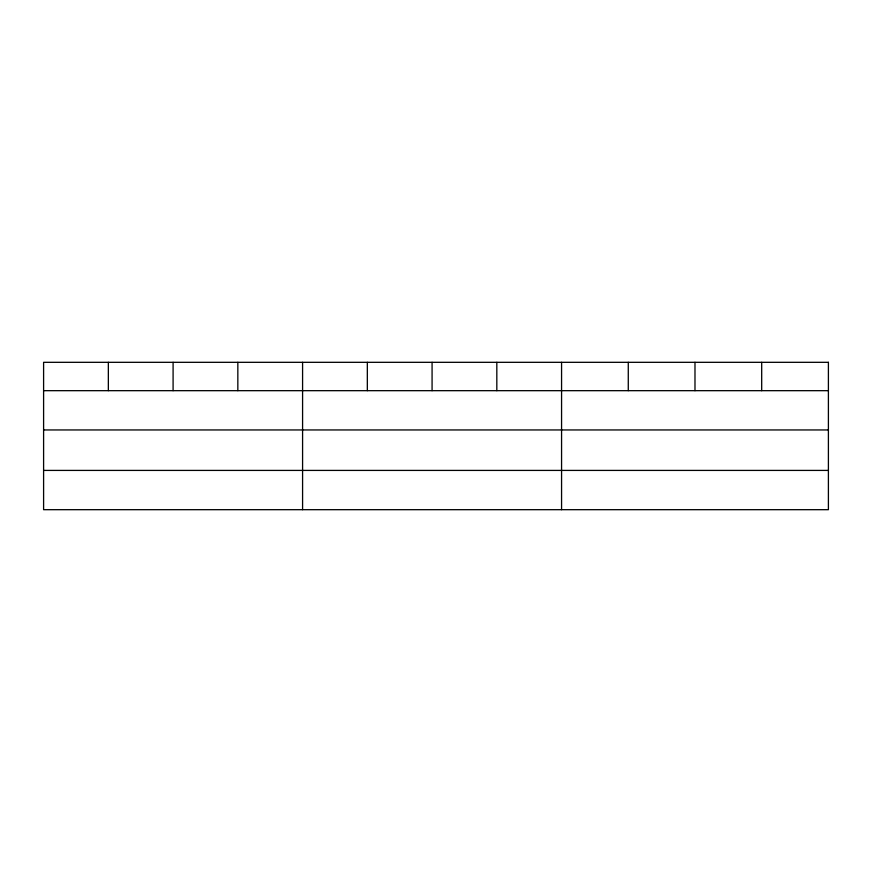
<?xml version="1.0" encoding="UTF-8"?>
<svg xmlns="http://www.w3.org/2000/svg" width="872" height="872" viewBox="0 0 872 872"><rect width="100%" height="100%" fill="white"/><g stroke="black" fill="none" stroke-linecap="round" stroke-linejoin="round"><path stroke-width="1.31" d="M43.6 390.678L828.4 390.678M43.6 429.951L828.4 429.951M43.6 470.411L828.4 470.411M761.692 362.316L761.692 390.678M694.984 362.316L694.984 390.678M628.276 362.316L628.276 390.678M561.568 362.316L561.568 509.684M496.822 362.316L496.822 390.678M432.076 362.316L432.076 390.678M367.33 362.316L367.33 390.678M302.584 362.316L302.584 509.684M237.838 362.316L237.838 390.678M173.092 362.316L173.092 390.678M108.346 362.316L108.346 390.678M828.4 362.316L43.6 362.316L43.6 509.684L828.4 509.684L828.4 362.316"/></g></svg>
